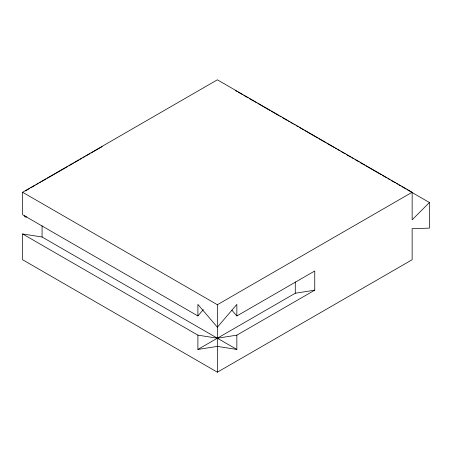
<?xml version="1.0" encoding="UTF-8"?>
<svg xmlns="http://www.w3.org/2000/svg" width="452" height="452" viewBox="0 0 452 452"><rect width="100%" height="100%" fill="white"/><g stroke="black" fill="none" stroke-linecap="round" stroke-linejoin="round"><path stroke-width="0.68" d="M407.421 189.829L429.4 202.519L412.145 219.813L412.145 192.264L217.372 79.812L22.6 192.264L22.6 214.756L197.897 315.959L203.332 309.597M25.431 190.925L29.691 188.461M30.905 187.761L35.166 185.303M36.386 184.597L38.211 183.546M39.426 182.84L40.646 182.139M41.861 181.438L46.121 178.975M47.341 178.274L68.037 166.325M69.252 165.624L73.512 163.161M74.733 162.46L78.993 160.002M80.207 159.296L82.032 158.245M83.253 157.539L84.467 156.838M85.688 156.132L89.948 153.674M91.163 152.974L102.118 146.646M22.6 192.264L217.372 304.716L412.145 192.264M231.865 310.128L236.848 315.959L314.756 270.98L314.756 290.167L236.848 335.152L217.372 338.209L197.897 335.152L22.6 233.944L22.6 259.736L217.372 372.188L412.145 259.736L412.145 228.616L429.4 228.136L429.4 202.519M197.897 335.152L197.897 349.452L295.28 293.229L314.756 290.167M197.897 349.452L217.372 346.396L236.848 349.452L236.848 335.152M26.894 216.949L24.82 216.892L24.82 215.508M22.6 233.944L42.076 237.006L236.848 349.452M235.238 90.423L237.068 91.479M238.294 92.185L242.566 94.654M243.786 95.355L248.063 97.824M249.284 98.53L256.612 102.762M257.832 103.463L270.042 110.514M271.262 111.22L278.59 115.452M279.811 116.158L281.031 116.859M282.251 117.565L287.139 120.385M288.359 121.091L289.579 121.797M290.8 122.503L292.63 123.56M293.851 124.266L295.077 124.967M296.297 125.673L298.128 126.729M299.348 127.436L303.625 129.905M304.846 130.611L317.666 138.013M318.886 138.719L325.604 142.595M326.824 143.301L334.152 147.527M335.373 148.233L336.593 148.94M337.813 149.646L339.644 150.702M340.87 151.409L345.142 153.872M346.362 154.578L350.639 157.047M351.859 157.754L353.69 158.81M354.91 159.516L359.182 161.98M360.408 162.686L364.679 165.155M365.9 165.861L381.166 174.67M382.386 175.376L386.658 177.845M387.884 178.551L389.714 179.608M390.935 180.314L395.206 182.777M396.427 183.484L397.653 184.19M398.873 184.896L400.704 185.953M401.924 186.659L406.201 189.122M295.28 281.969L295.28 293.229M236.848 315.959L236.848 304.405L217.372 327.203L197.897 304.405L197.897 315.959M217.372 304.716L217.372 372.188M42.076 225.785L42.076 237.006"/></g></svg>
